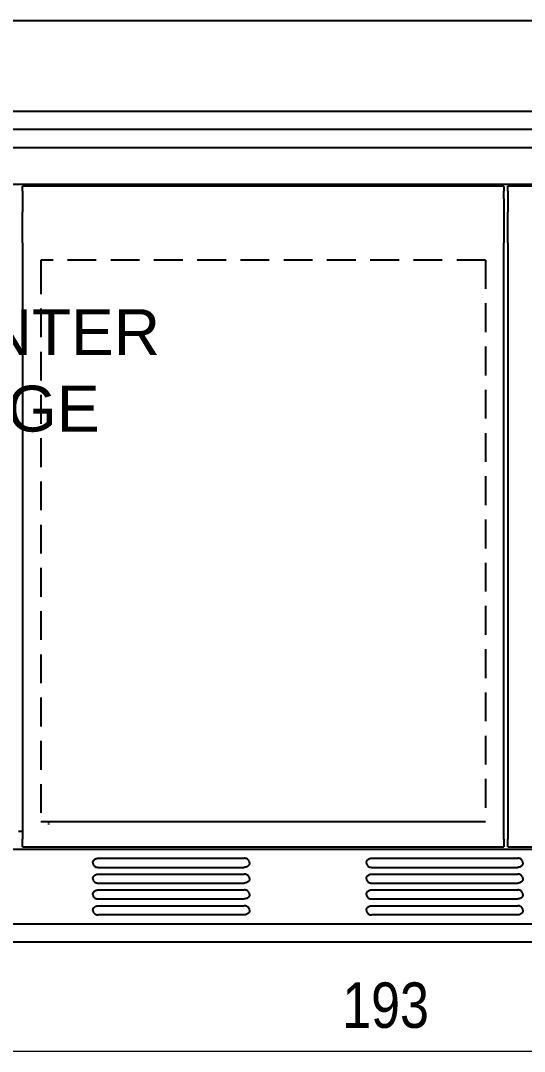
# Model space of a CAD drawing. Header units: millimetres. Extents: x 106699 to 122058, y 158555 to 162844.
# Drawn here: x 111334.1 to 111417.3, y 159661.6 to 159831.9 of the extents above; entities that cross this region are included whole.
import ezdxf

# ---------------------------------------------------------------- set-up
doc = ezdxf.new("R2010")
doc.units = ezdxf.units.MM
doc.linetypes.add('11-021_3000-BLOK_K_ZEMIN_KAT_STR$0$HIDDEN2', pattern=[4.7625, 3.175, -1.5875])
doc.layers.add('no3_yazı tefriş', color=152, linetype='Continuous', lineweight=0)
doc.layers.add('S2000-002 Çizgi', color=7, linetype='Continuous')
doc.styles.add('BE', font='ARIALN.TTF')
doc.styles.get("Standard").update_dxf_attribs({"font": 'arial.ttf'})
doc.dimstyles.new('Copy of BE-50', dxfattribs={"dimscale": 100, "dimtxt": 0.05, "dimasz": 0.02, "dimexe": 0.025, "dimexo": 0, "dimgap": 0.025, "dimtad": 1, "dimdec": 1, "dimrnd": 0.5, "dimdsep": 46, "dimtxsty": 'BE', "dimblk": 'DOT', "dimcen": 0.5, "dimdle": 0.025, "dimse1": 1, "dimse2": 1, "dimclrd": 256, "dimclre": 256, "dimclrt": 256, "dimadec": 0, "dimazin": 2, "dimtm": 1e-09, "dimtfac": 1, "dimtdec": 1, "dimtix": 1, "dimtmove": 2, "dimatfit": 0, "dimldrblk": 'DOT', "dimfxl": 0.5, "dimfxlon": 1, "dimtolj": 1, "dimlwd": 9, "dimlwe": 0, "dimarcsym": 0})

# ---------------------------------------------------------------- blocks, each defined once
blk = doc.blocks.new('_Dot')
at = {"color": 0, "linetype": 'ByBlock', "lineweight": -2}
blk.add_line((-0.5, 0), (-1, 0), dxfattribs=at)
at = {"color": 0, "linetype": 'ByBlock', "const_width": 0.5}
blk.add_lwpolyline([(-0.25, 0, 1), (0.25, 0, 1)], format="xyb", close=True, dxfattribs=at)
blk = doc.blocks.new('*D203')
at = {"layer": 'Defpoints', "color": 0, "transparency": 16777216}
for p in [(117400.69, 159679.63), (117593.49, 159679.63), (117593.49, 159667.6)]:
    blk.add_point(p, dxfattribs=at)
at = {"layer": 'S2000-002 Çizgi', "color": 134, "lineweight": 9, "true_color": 0x00a5a5, "transparency": 16777216}
blk.add_line((117402.69, 159667.6), (117591.49, 159667.6), dxfattribs=at)
at = {"layer": 'S2000-002 Çizgi', "color": 134, "lineweight": 9, "true_color": 0x00a5a5, "transparency": 16777216, "xscale": 2, "yscale": 2, "zscale": 2, "rotation": 180}
blk.add_blockref('_Dot', (117400.69, 159667.6), dxfattribs=at)
at = {"layer": 'S2000-002 Çizgi', "color": 134, "lineweight": 9, "true_color": 0x00a5a5, "transparency": 16777216, "xscale": 2, "yscale": 2, "zscale": 2}
blk.add_blockref('_Dot', (117593.49, 159667.6), dxfattribs=at)
at = {"layer": 'S2000-002 Çizgi', "color": 134, "true_color": 0x00a5a5, "transparency": 16777216, "insert": (117497.09, 159672.65), "char_height": 5, "attachment_point": 5, "style": 'BE'}
blk.add_mtext('\\A1;193', dxfattribs=at)
blk = doc.blocks.new('dd')
at = {"layer": 'S2000-002 Çizgi'}
for p, q in [((117394.89, 159781.13), (117597.69, 159781.13)), ((117597.49, 159771.13), (117394.89, 159771.13)), ((117599.49, 159769.13), (117394.69, 159769.13)), ((117591.16, 159767.13), (117403.82, 159767.13)), ((117563.74, 159763.08), (117403.49, 159763.08)), ((117510.1, 159762.89), (117457.13, 159762.89)), ((117457.13, 159762.81), (117457.13, 159762.89)), ((117457.13, 159762.7), (117457.13, 159762.81)), ((117457.13, 159762.57), (117457.13, 159762.7)), ((117457.13, 159762.4), (117457.13, 159762.57)), ((117457.13, 159762.35), (117457.13, 159762.4)), ((117457.13, 159762.35), (117457.13, 159762.03)), ((117457.13, 159762.03), (117457.13, 159761.97)), ((117457.13, 159761.97), (117457.13, 159761.81)), ((117510.1, 159762.81), (117510.1, 159762.89)), ((117510.1, 159762.81), (117510.1, 159762.7)), ((117510.1, 159762.7), (117510.1, 159762.57)), ((117510.1, 159762.57), (117510.1, 159762.4)), ((117510.1, 159762.4), (117510.1, 159762.35)), ((117510.1, 159762.03), (117510.1, 159762.35)), ((117510.1, 159761.97), (117510.1, 159762.03)), ((117510.1, 159761.81), (117510.1, 159761.97)), ((117563.52, 159762.89), (117510.54, 159762.89)), ((117510.54, 159762.81), (117510.54, 159762.89)), ((117510.54, 159762.7), (117510.54, 159762.81)), ((117510.54, 159762.57), (117510.54, 159762.7)), ((117510.54, 159762.4), (117510.54, 159762.57)), ((117510.54, 159762.35), (117510.54, 159762.4)), ((117510.54, 159762.35), (117510.54, 159762.03)), ((117510.54, 159762.03), (117510.54, 159761.97)), ((117510.54, 159761.97), (117510.54, 159761.81)), ((117457.13, 159761.81), (117457.13, 159761.68)), ((117457.13, 159761.68), (117457.13, 159761.57)), ((117457.13, 159761.57), (117457.13, 159761.51)), ((117457.13, 159761.51), (117457.13, 159761.49)), ((117457.13, 159761.49), (117457.13, 159761.18)), ((117457.13, 159761.18), (117457.13, 159760.97)), ((117457.13, 159760.97), (117457.13, 159760.03)), ((117510.1, 159761.68), (117510.1, 159761.81)), ((117510.1, 159761.57), (117510.1, 159761.68)), ((117510.1, 159761.51), (117510.1, 159761.57)), ((117510.1, 159761.49), (117510.1, 159761.51)), ((117510.1, 159761.49), (117510.1, 159761.18)), ((117510.1, 159761.18), (117510.1, 159760.97)), ((117510.1, 159760.97), (117510.1, 159760.03)), ((117510.54, 159761.81), (117510.54, 159761.68)), ((117510.54, 159761.68), (117510.54, 159761.57)), ((117510.54, 159761.57), (117510.54, 159761.51)), ((117510.54, 159761.51), (117510.54, 159761.49)), ((117510.54, 159761.49), (117510.54, 159761.18)), ((117510.54, 159761.18), (117510.54, 159760.97)), ((117510.54, 159760.97), (117510.54, 159760.03)), ((117457.13, 159759.63), (117457.13, 159760.03)), ((117457.13, 159759.16), (117457.13, 159759.63)), ((117510.1, 159760.03), (117510.1, 159759.63)), ((117510.1, 159759.63), (117510.1, 159759.16)), ((117510.54, 159759.63), (117510.54, 159760.03)), ((117510.54, 159759.16), (117510.54, 159759.63)), ((117457.13, 159758.65), (117457.13, 159759.16)), ((117457.13, 159758.12), (117457.13, 159758.65)), ((117510.1, 159759.16), (117510.1, 159758.65)), ((117510.1, 159758.65), (117510.1, 159758.12)), ((117510.54, 159758.65), (117510.54, 159759.16)), ((117510.54, 159758.12), (117510.54, 159758.65)), ((117457.13, 159757.59), (117457.13, 159758.12)), ((117457.13, 159757.09), (117457.13, 159757.59)), ((117510.1, 159758.12), (117510.1, 159757.59)), ((117510.1, 159757.59), (117510.1, 159757.09)), ((117510.54, 159757.59), (117510.54, 159758.12)), ((117510.54, 159757.09), (117510.54, 159757.59)), ((117457.13, 159756.65), (117457.13, 159757.09)), ((117457.13, 159756.65), (117457.13, 159754.18)), ((117510.1, 159757.09), (117510.1, 159756.65)), ((117510.1, 159754.18), (117510.1, 159756.65)), ((117510.54, 159756.65), (117510.54, 159757.09)), ((117510.54, 159756.65), (117510.54, 159754.18)), ((117457.13, 159754.18), (117457.13, 159691.85)), ((117459.13, 159754.18), (117459.12, 159754.18)), ((117459.13, 159754.75), (117459.13, 159754.18)), ((117510.1, 159691.85), (117510.1, 159754.18)), ((117510.54, 159754.18), (117510.54, 159691.85)), ((117508.1, 159692.88), (117459.13, 159692.88)), ((117459.99, 159692.88), (117459.99, 159692.74)), ((117459.99, 159692.67), (117459.99, 159692.59)), ((117456.69, 159691.85), (117457.13, 159691.85)), ((117457.13, 159691.85), (117457.13, 159690.98)), ((117510.1, 159690.98), (117510.1, 159691.85)), ((117510.54, 159691.85), (117510.54, 159690.98)), ((117457.13, 159690.79), (117457.13, 159690.98)), ((117457.13, 159690.61), (117457.13, 159690.79)), ((117457.13, 159690.45), (117457.13, 159690.61)), ((117457.13, 159690.31), (117457.13, 159690.45)), ((117510.1, 159690.98), (117510.1, 159690.79)), ((117510.1, 159690.79), (117510.1, 159690.61)), ((117510.1, 159690.61), (117510.1, 159690.45)), ((117510.1, 159690.45), (117510.1, 159690.31)), ((117510.54, 159690.79), (117510.54, 159690.98)), ((117510.54, 159690.61), (117510.54, 159690.79)), ((117510.54, 159690.45), (117510.54, 159690.61)), ((117510.54, 159690.31), (117510.54, 159690.45)), ((117415.22, 159689.86), (117582.63, 159689.86)), ((117457.13, 159690.21), (117457.13, 159690.31)), ((117457.13, 159690.14), (117457.13, 159690.21)), ((117457.13, 159690.12), (117457.13, 159690.14)), ((117457.13, 159690.12), (117510.1, 159690.12)), ((117510.1, 159690.31), (117510.1, 159690.21)), ((117510.1, 159690.21), (117510.1, 159690.14)), ((117510.1, 159690.14), (117510.1, 159690.12)), ((117510.54, 159690.21), (117510.54, 159690.31)), ((117510.54, 159690.14), (117510.54, 159690.21)), ((117510.54, 159690.12), (117510.54, 159690.14)), ((117510.54, 159690.12), (117563.52, 159690.12)), ((117464.87, 159688.43), (117464.89, 159688.49)), ((117464.87, 159688.36), (117464.87, 159688.43)), ((117464.87, 159688.36), (117464.87, 159688.3)), ((117464.87, 159688.3), (117464.89, 159688.23)), ((117464.89, 159688.49), (117464.91, 159688.55)), ((117464.89, 159688.23), (117464.91, 159688.17)), ((117464.91, 159688.55), (117464.94, 159688.61)), ((117464.91, 159688.17), (117464.94, 159688.11)), ((117464.94, 159688.61), (117464.99, 159688.67)), ((117464.94, 159688.11), (117464.99, 159688.06)), ((117464.99, 159688.67), (117465.04, 159688.71)), ((117465.04, 159688.71), (117465.09, 159688.76)), ((117465.09, 159688.76), (117465.16, 159688.79)), ((117465.16, 159688.79), (117465.23, 159688.82)), ((117465.23, 159688.82), (117465.3, 159688.84)), ((117465.3, 159688.84), (117465.37, 159688.86)), ((117465.37, 159688.86), (117465.45, 159688.86)), ((117465.45, 159688.86), (117481.53, 159688.86)), ((117481.61, 159688.86), (117481.53, 159688.86)), ((117481.68, 159688.84), (117481.61, 159688.86)), ((117481.75, 159688.82), (117481.68, 159688.84)), ((117481.82, 159688.79), (117481.75, 159688.82)), ((117481.88, 159688.76), (117481.82, 159688.79)), ((117481.94, 159688.71), (117481.88, 159688.76)), ((117481.99, 159688.67), (117481.94, 159688.71)), ((117482.03, 159688.61), (117481.99, 159688.67)), ((117482.03, 159688.11), (117481.99, 159688.06)), ((117482.07, 159688.55), (117482.03, 159688.61)), ((117482.07, 159688.17), (117482.03, 159688.11)), ((117482.09, 159688.49), (117482.07, 159688.55)), ((117482.09, 159688.23), (117482.07, 159688.17)), ((117482.11, 159688.43), (117482.09, 159688.49)), ((117482.11, 159688.3), (117482.09, 159688.23)), ((117482.11, 159688.36), (117482.11, 159688.43)), ((117482.11, 159688.36), (117482.11, 159688.3)), ((117494.97, 159688.36), (117494.98, 159688.43)), ((117494.97, 159688.36), (117494.98, 159688.3)), ((117494.98, 159688.43), (117494.99, 159688.49)), ((117494.98, 159688.3), (117494.99, 159688.23)), ((117494.99, 159688.49), (117495.02, 159688.55)), ((117494.99, 159688.23), (117495.02, 159688.17)), ((117495.02, 159688.55), (117495.05, 159688.61)), ((117495.02, 159688.17), (117495.05, 159688.11)), ((117495.05, 159688.61), (117495.09, 159688.67)), ((117495.05, 159688.11), (117495.09, 159688.06)), ((117495.09, 159688.67), (117495.14, 159688.71)), ((117495.14, 159688.71), (117495.2, 159688.76)), ((117495.2, 159688.76), (117495.26, 159688.79)), ((117495.26, 159688.79), (117495.33, 159688.82)), ((117495.33, 159688.82), (117495.4, 159688.84)), ((117495.4, 159688.84), (117495.48, 159688.86)), ((117495.48, 159688.86), (117495.56, 159688.86)), ((117495.56, 159688.86), (117511.64, 159688.86)), ((117511.71, 159688.86), (117511.64, 159688.86)), ((117511.79, 159688.84), (117511.71, 159688.86)), ((117511.86, 159688.82), (117511.79, 159688.84)), ((117511.93, 159688.79), (117511.86, 159688.82)), ((117511.99, 159688.76), (117511.93, 159688.79)), ((117512.05, 159688.71), (117511.99, 159688.76)), ((117512.1, 159688.67), (117512.05, 159688.71)), ((117512.14, 159688.61), (117512.1, 159688.67)), ((117512.14, 159688.11), (117512.1, 159688.06)), ((117512.17, 159688.55), (117512.14, 159688.61)), ((117512.17, 159688.17), (117512.14, 159688.11)), ((117512.2, 159688.49), (117512.17, 159688.55)), ((117512.2, 159688.23), (117512.17, 159688.17)), ((117512.21, 159688.43), (117512.2, 159688.49)), ((117512.21, 159688.3), (117512.2, 159688.23)), ((117512.22, 159688.36), (117512.21, 159688.43)), ((117512.22, 159688.36), (117512.21, 159688.3)), ((117464.99, 159688.06), (117465.04, 159688.01)), ((117464.99, 159686.92), (117465.04, 159686.97)), ((117465.04, 159688.01), (117465.09, 159687.96)), ((117465.04, 159686.97), (117465.09, 159687.02)), ((117465.09, 159687.96), (117465.16, 159687.93)), ((117465.09, 159687.02), (117465.16, 159687.05)), ((117465.16, 159687.93), (117465.23, 159687.9)), ((117465.16, 159687.05), (117465.23, 159687.08)), ((117465.23, 159687.9), (117465.3, 159687.88)), ((117465.23, 159687.08), (117465.3, 159687.1)), ((117465.3, 159687.88), (117465.37, 159687.87)), ((117465.3, 159687.1), (117465.37, 159687.12)), ((117465.37, 159687.87), (117465.45, 159687.86)), ((117465.37, 159687.12), (117465.45, 159687.12)), ((117465.45, 159687.86), (117481.53, 159687.86)), ((117465.45, 159687.12), (117481.53, 159687.12)), ((117481.61, 159687.87), (117481.53, 159687.86)), ((117481.61, 159687.12), (117481.53, 159687.12)), ((117481.68, 159687.88), (117481.61, 159687.87)), ((117481.68, 159687.1), (117481.61, 159687.12)), ((117481.75, 159687.9), (117481.68, 159687.88)), ((117481.75, 159687.08), (117481.68, 159687.1)), ((117481.82, 159687.93), (117481.75, 159687.9)), ((117481.82, 159687.05), (117481.75, 159687.08)), ((117481.88, 159687.96), (117481.82, 159687.93)), ((117481.88, 159687.02), (117481.82, 159687.05)), ((117481.94, 159688.01), (117481.88, 159687.96)), ((117481.94, 159686.97), (117481.88, 159687.02)), ((117481.99, 159688.06), (117481.94, 159688.01)), ((117481.99, 159686.92), (117481.94, 159686.97)), ((117495.09, 159688.06), (117495.14, 159688.01)), ((117495.09, 159686.92), (117495.14, 159686.97)), ((117495.14, 159688.01), (117495.2, 159687.96)), ((117495.14, 159686.97), (117495.2, 159687.02)), ((117495.2, 159687.96), (117495.26, 159687.93)), ((117495.2, 159687.02), (117495.26, 159687.05)), ((117495.26, 159687.93), (117495.33, 159687.9)), ((117495.26, 159687.05), (117495.33, 159687.08)), ((117495.33, 159687.9), (117495.4, 159687.88)), ((117495.33, 159687.08), (117495.4, 159687.1)), ((117495.4, 159687.88), (117495.48, 159687.87)), ((117495.4, 159687.1), (117495.48, 159687.12)), ((117495.48, 159687.87), (117495.56, 159687.86)), ((117495.48, 159687.12), (117495.56, 159687.12)), ((117495.56, 159687.86), (117511.64, 159687.86)), ((117495.56, 159687.12), (117511.64, 159687.12)), ((117511.71, 159687.87), (117511.64, 159687.86)), ((117511.71, 159687.12), (117511.64, 159687.12)), ((117511.79, 159687.88), (117511.71, 159687.87)), ((117511.79, 159687.1), (117511.71, 159687.12)), ((117511.86, 159687.9), (117511.79, 159687.88)), ((117511.86, 159687.08), (117511.79, 159687.1)), ((117511.93, 159687.93), (117511.86, 159687.9)), ((117511.93, 159687.05), (117511.86, 159687.08)), ((117511.99, 159687.96), (117511.93, 159687.93)), ((117511.99, 159687.02), (117511.93, 159687.05)), ((117512.05, 159688.01), (117511.99, 159687.96)), ((117512.05, 159686.97), (117511.99, 159687.02)), ((117512.1, 159688.06), (117512.05, 159688.01)), ((117512.1, 159686.92), (117512.05, 159686.97)), ((117464.87, 159686.68), (117464.89, 159686.75)), ((117464.87, 159686.62), (117464.87, 159686.68)), ((117464.87, 159686.62), (117464.87, 159686.55)), ((117464.87, 159686.55), (117464.89, 159686.49)), ((117464.89, 159686.75), (117464.91, 159686.81)), ((117464.89, 159686.49), (117464.91, 159686.43)), ((117464.91, 159686.81), (117464.94, 159686.87)), ((117464.91, 159686.43), (117464.94, 159686.37)), ((117464.94, 159686.87), (117464.99, 159686.92)), ((117464.94, 159686.37), (117464.99, 159686.32)), ((117464.99, 159686.32), (117465.04, 159686.27)), ((117465.04, 159686.27), (117465.09, 159686.22)), ((117465.09, 159686.22), (117465.16, 159686.19)), ((117465.16, 159686.19), (117465.23, 159686.16)), ((117465.23, 159686.16), (117465.3, 159686.14)), ((117465.3, 159686.14), (117465.37, 159686.12)), ((117465.37, 159686.12), (117465.45, 159686.12)), ((117465.45, 159686.12), (117481.53, 159686.12)), ((117481.61, 159686.12), (117481.53, 159686.12)), ((117481.68, 159686.14), (117481.61, 159686.12)), ((117481.75, 159686.16), (117481.68, 159686.14)), ((117481.82, 159686.19), (117481.75, 159686.16)), ((117481.88, 159686.22), (117481.82, 159686.19)), ((117481.94, 159686.27), (117481.88, 159686.22)), ((117481.99, 159686.32), (117481.94, 159686.27)), ((117482.03, 159686.87), (117481.99, 159686.92)), ((117482.03, 159686.37), (117481.99, 159686.32)), ((117482.07, 159686.81), (117482.03, 159686.87)), ((117482.07, 159686.43), (117482.03, 159686.37)), ((117482.09, 159686.75), (117482.07, 159686.81)), ((117482.09, 159686.49), (117482.07, 159686.43)), ((117482.11, 159686.68), (117482.09, 159686.75)), ((117482.11, 159686.55), (117482.09, 159686.49)), ((117482.11, 159686.62), (117482.11, 159686.68)), ((117482.11, 159686.62), (117482.11, 159686.55)), ((117494.97, 159686.62), (117494.98, 159686.68)), ((117494.97, 159686.62), (117494.98, 159686.55)), ((117494.98, 159686.68), (117494.99, 159686.75)), ((117494.98, 159686.55), (117494.99, 159686.49)), ((117494.99, 159686.75), (117495.02, 159686.81)), ((117494.99, 159686.49), (117495.02, 159686.43)), ((117495.02, 159686.81), (117495.05, 159686.87)), ((117495.02, 159686.43), (117495.05, 159686.37)), ((117495.05, 159686.87), (117495.09, 159686.92)), ((117495.05, 159686.37), (117495.09, 159686.32)), ((117495.09, 159686.32), (117495.14, 159686.27)), ((117495.14, 159686.27), (117495.2, 159686.22)), ((117495.2, 159686.22), (117495.26, 159686.19)), ((117495.26, 159686.19), (117495.33, 159686.16)), ((117495.33, 159686.16), (117495.4, 159686.14)), ((117495.4, 159686.14), (117495.48, 159686.12)), ((117495.48, 159686.12), (117495.56, 159686.12)), ((117495.56, 159686.12), (117511.64, 159686.12)), ((117511.71, 159686.12), (117511.64, 159686.12)), ((117511.79, 159686.14), (117511.71, 159686.12)), ((117511.86, 159686.16), (117511.79, 159686.14)), ((117511.93, 159686.19), (117511.86, 159686.16)), ((117511.99, 159686.22), (117511.93, 159686.19)), ((117512.05, 159686.27), (117511.99, 159686.22)), ((117512.1, 159686.32), (117512.05, 159686.27)), ((117512.14, 159686.87), (117512.1, 159686.92)), ((117512.14, 159686.37), (117512.1, 159686.32)), ((117512.17, 159686.81), (117512.14, 159686.87)), ((117512.17, 159686.43), (117512.14, 159686.37)), ((117512.2, 159686.75), (117512.17, 159686.81)), ((117512.2, 159686.49), (117512.17, 159686.43)), ((117512.21, 159686.68), (117512.2, 159686.75)), ((117512.21, 159686.55), (117512.2, 159686.49)), ((117512.22, 159686.62), (117512.21, 159686.68)), ((117512.22, 159686.62), (117512.21, 159686.55)), ((117464.87, 159684.94), (117464.89, 159685.01)), ((117464.87, 159684.88), (117464.87, 159684.94)), ((117464.87, 159684.88), (117464.87, 159684.81)), ((117464.87, 159684.81), (117464.89, 159684.75)), ((117464.89, 159685.01), (117464.91, 159685.07)), ((117464.89, 159684.75), (117464.91, 159684.69)), ((117464.91, 159685.07), (117464.94, 159685.13)), ((117464.91, 159684.69), (117464.94, 159684.63)), ((117464.94, 159685.13), (117464.99, 159685.18)), ((117464.99, 159685.18), (117465.04, 159685.23)), ((117465.04, 159685.23), (117465.09, 159685.27)), ((117465.09, 159685.27), (117465.16, 159685.31)), ((117465.16, 159685.31), (117465.23, 159685.34)), ((117465.23, 159685.34), (117465.3, 159685.36)), ((117465.3, 159685.36), (117465.37, 159685.37)), ((117465.37, 159685.37), (117465.45, 159685.38)), ((117465.45, 159685.38), (117481.53, 159685.38)), ((117481.61, 159685.37), (117481.53, 159685.38)), ((117481.68, 159685.36), (117481.61, 159685.37)), ((117481.75, 159685.34), (117481.68, 159685.36)), ((117481.82, 159685.31), (117481.75, 159685.34)), ((117481.88, 159685.27), (117481.82, 159685.31)), ((117481.94, 159685.23), (117481.88, 159685.27)), ((117481.99, 159685.18), (117481.94, 159685.23)), ((117482.03, 159685.13), (117481.99, 159685.18)), ((117482.07, 159685.07), (117482.03, 159685.13)), ((117482.07, 159684.69), (117482.03, 159684.63)), ((117482.09, 159685.01), (117482.07, 159685.07)), ((117482.09, 159684.75), (117482.07, 159684.69)), ((117482.11, 159684.94), (117482.09, 159685.01)), ((117482.11, 159684.81), (117482.09, 159684.75)), ((117482.11, 159684.88), (117482.11, 159684.94)), ((117482.11, 159684.88), (117482.11, 159684.81)), ((117494.97, 159684.88), (117494.98, 159684.94)), ((117494.97, 159684.88), (117494.98, 159684.81)), ((117494.98, 159684.94), (117494.99, 159685.01)), ((117494.98, 159684.81), (117494.99, 159684.75)), ((117494.99, 159685.01), (117495.02, 159685.07)), ((117494.99, 159684.75), (117495.02, 159684.69)), ((117495.02, 159685.07), (117495.05, 159685.13)), ((117495.02, 159684.69), (117495.05, 159684.63)), ((117495.05, 159685.13), (117495.09, 159685.18)), ((117495.09, 159685.18), (117495.14, 159685.23)), ((117495.14, 159685.23), (117495.2, 159685.27)), ((117495.2, 159685.27), (117495.26, 159685.31)), ((117495.26, 159685.31), (117495.33, 159685.34)), ((117495.33, 159685.34), (117495.4, 159685.36)), ((117495.4, 159685.36), (117495.48, 159685.37)), ((117495.48, 159685.37), (117495.56, 159685.38)), ((117495.56, 159685.38), (117511.64, 159685.38)), ((117511.71, 159685.37), (117511.64, 159685.38)), ((117511.79, 159685.36), (117511.71, 159685.37)), ((117511.86, 159685.34), (117511.79, 159685.36)), ((117511.93, 159685.31), (117511.86, 159685.34)), ((117511.99, 159685.27), (117511.93, 159685.31)), ((117512.05, 159685.23), (117511.99, 159685.27)), ((117512.1, 159685.18), (117512.05, 159685.23)), ((117512.14, 159685.13), (117512.1, 159685.18)), ((117512.17, 159685.07), (117512.14, 159685.13)), ((117512.17, 159684.69), (117512.14, 159684.63)), ((117512.2, 159685.01), (117512.17, 159685.07)), ((117512.2, 159684.75), (117512.17, 159684.69)), ((117512.21, 159684.94), (117512.2, 159685.01)), ((117512.21, 159684.81), (117512.2, 159684.75)), ((117512.22, 159684.88), (117512.21, 159684.94)), ((117512.22, 159684.88), (117512.21, 159684.81)), ((117464.94, 159684.63), (117464.99, 159684.57)), ((117464.99, 159684.57), (117465.04, 159684.52)), ((117465.04, 159684.52), (117465.09, 159684.48)), ((117465.04, 159683.49), (117465.09, 159683.53)), ((117465.09, 159684.48), (117465.16, 159684.44)), ((117465.09, 159683.53), (117465.16, 159683.57)), ((117465.16, 159684.44), (117465.23, 159684.42)), ((117465.16, 159683.57), (117465.23, 159683.6)), ((117465.23, 159684.42), (117465.3, 159684.39)), ((117465.23, 159683.6), (117465.3, 159683.62)), ((117465.3, 159684.39), (117465.37, 159684.38)), ((117465.3, 159683.62), (117465.37, 159683.63)), ((117465.37, 159684.38), (117465.45, 159684.38)), ((117465.37, 159683.63), (117465.45, 159683.64)), ((117465.45, 159684.38), (117481.53, 159684.38)), ((117465.45, 159683.64), (117481.53, 159683.64)), ((117481.61, 159684.38), (117481.53, 159684.38)), ((117481.61, 159683.63), (117481.53, 159683.64)), ((117481.68, 159684.39), (117481.61, 159684.38)), ((117481.68, 159683.62), (117481.61, 159683.63)), ((117481.75, 159684.42), (117481.68, 159684.39)), ((117481.75, 159683.6), (117481.68, 159683.62)), ((117481.82, 159684.44), (117481.75, 159684.42)), ((117481.82, 159683.57), (117481.75, 159683.6)), ((117481.88, 159684.48), (117481.82, 159684.44)), ((117481.88, 159683.53), (117481.82, 159683.57)), ((117481.94, 159684.52), (117481.88, 159684.48)), ((117481.94, 159683.49), (117481.88, 159683.53)), ((117481.99, 159684.57), (117481.94, 159684.52)), ((117482.03, 159684.63), (117481.99, 159684.57)), ((117495.05, 159684.63), (117495.09, 159684.57)), ((117495.09, 159684.57), (117495.14, 159684.52)), ((117495.14, 159684.52), (117495.2, 159684.48)), ((117495.14, 159683.49), (117495.2, 159683.53)), ((117495.2, 159684.48), (117495.26, 159684.44)), ((117495.2, 159683.53), (117495.26, 159683.57)), ((117495.26, 159684.44), (117495.33, 159684.42)), ((117495.26, 159683.57), (117495.33, 159683.6)), ((117495.33, 159684.42), (117495.4, 159684.39)), ((117495.33, 159683.6), (117495.4, 159683.62)), ((117495.4, 159684.39), (117495.48, 159684.38)), ((117495.4, 159683.62), (117495.48, 159683.63)), ((117495.48, 159684.38), (117495.56, 159684.38)), ((117495.48, 159683.63), (117495.56, 159683.64)), ((117495.56, 159684.38), (117511.64, 159684.38)), ((117495.56, 159683.64), (117511.64, 159683.64)), ((117511.71, 159684.38), (117511.64, 159684.38)), ((117511.71, 159683.63), (117511.64, 159683.64)), ((117511.79, 159684.39), (117511.71, 159684.38)), ((117511.79, 159683.62), (117511.71, 159683.63)), ((117511.86, 159684.42), (117511.79, 159684.39)), ((117511.86, 159683.6), (117511.79, 159683.62)), ((117511.93, 159684.44), (117511.86, 159684.42)), ((117511.93, 159683.57), (117511.86, 159683.6)), ((117511.99, 159684.48), (117511.93, 159684.44)), ((117511.99, 159683.53), (117511.93, 159683.57)), ((117512.05, 159684.52), (117511.99, 159684.48)), ((117512.05, 159683.49), (117511.99, 159683.53)), ((117512.1, 159684.57), (117512.05, 159684.52)), ((117512.14, 159684.63), (117512.1, 159684.57)), ((117464.87, 159683.2), (117464.89, 159683.27)), ((117464.87, 159683.14), (117464.87, 159683.2)), ((117464.87, 159683.14), (117464.87, 159683.07)), ((117464.87, 159683.07), (117464.89, 159683.01)), ((117464.89, 159683.27), (117464.91, 159683.33)), ((117464.89, 159683.01), (117464.91, 159682.94)), ((117464.91, 159683.33), (117464.94, 159683.39)), ((117464.91, 159682.94), (117464.94, 159682.89)), ((117464.94, 159683.39), (117464.99, 159683.44)), ((117464.94, 159682.89), (117464.99, 159682.83)), ((117464.99, 159683.44), (117465.04, 159683.49)), ((117464.99, 159682.83), (117465.04, 159682.78)), ((117465.04, 159682.78), (117465.09, 159682.74)), ((117465.09, 159682.74), (117465.16, 159682.7)), ((117465.16, 159682.7), (117465.23, 159682.67)), ((117465.23, 159682.67), (117465.3, 159682.65)), ((117465.3, 159682.65), (117465.37, 159682.64)), ((117465.37, 159682.64), (117465.45, 159682.64)), ((117481.53, 159682.64), (117465.45, 159682.64)), ((117481.61, 159682.64), (117481.53, 159682.64)), ((117481.68, 159682.65), (117481.61, 159682.64)), ((117481.75, 159682.67), (117481.68, 159682.65)), ((117481.82, 159682.7), (117481.75, 159682.67)), ((117481.88, 159682.74), (117481.82, 159682.7)), ((117481.94, 159682.78), (117481.88, 159682.74)), ((117481.99, 159683.44), (117481.94, 159683.49)), ((117481.99, 159682.83), (117481.94, 159682.78)), ((117482.03, 159683.39), (117481.99, 159683.44)), ((117482.03, 159682.89), (117481.99, 159682.83)), ((117482.07, 159683.33), (117482.03, 159683.39)), ((117482.07, 159682.94), (117482.03, 159682.89)), ((117482.09, 159683.27), (117482.07, 159683.33)), ((117482.09, 159683.01), (117482.07, 159682.94)), ((117482.11, 159683.2), (117482.09, 159683.27)), ((117482.11, 159683.07), (117482.09, 159683.01)), ((117482.11, 159683.14), (117482.11, 159683.2)), ((117482.11, 159683.14), (117482.11, 159683.07)), ((117494.97, 159683.14), (117494.98, 159683.2)), ((117494.97, 159683.14), (117494.98, 159683.07)), ((117494.98, 159683.2), (117494.99, 159683.27)), ((117494.98, 159683.07), (117494.99, 159683.01)), ((117494.99, 159683.27), (117495.02, 159683.33)), ((117494.99, 159683.01), (117495.02, 159682.94)), ((117495.02, 159683.33), (117495.05, 159683.39)), ((117495.02, 159682.94), (117495.05, 159682.89)), ((117495.05, 159683.39), (117495.09, 159683.44)), ((117495.05, 159682.89), (117495.09, 159682.83)), ((117495.09, 159683.44), (117495.14, 159683.49)), ((117495.09, 159682.83), (117495.14, 159682.78)), ((117495.14, 159682.78), (117495.2, 159682.74)), ((117495.2, 159682.74), (117495.26, 159682.7)), ((117495.26, 159682.7), (117495.33, 159682.67)), ((117495.33, 159682.67), (117495.4, 159682.65)), ((117495.4, 159682.65), (117495.48, 159682.64)), ((117495.48, 159682.64), (117495.56, 159682.64)), ((117511.64, 159682.64), (117495.56, 159682.64)), ((117511.71, 159682.64), (117511.64, 159682.64)), ((117511.79, 159682.65), (117511.71, 159682.64)), ((117511.86, 159682.67), (117511.79, 159682.65)), ((117511.93, 159682.7), (117511.86, 159682.67)), ((117511.99, 159682.74), (117511.93, 159682.7)), ((117512.05, 159682.78), (117511.99, 159682.74)), ((117512.1, 159683.44), (117512.05, 159683.49)), ((117512.1, 159682.83), (117512.05, 159682.78)), ((117512.14, 159683.39), (117512.1, 159683.44)), ((117512.14, 159682.89), (117512.1, 159682.83)), ((117512.17, 159683.33), (117512.14, 159683.39)), ((117512.17, 159682.94), (117512.14, 159682.89)), ((117512.2, 159683.27), (117512.17, 159683.33)), ((117512.2, 159683.01), (117512.17, 159682.94)), ((117512.21, 159683.2), (117512.2, 159683.27)), ((117512.21, 159683.07), (117512.2, 159683.01)), ((117512.22, 159683.14), (117512.21, 159683.2)), ((117512.22, 159683.14), (117512.21, 159683.07)), ((117408.65, 159681.64), (117582.63, 159681.64)), ((117599.49, 159679.63), (117394.69, 159679.63))]:
    blk.add_line(p, q, dxfattribs=at)
at = {"layer": 'S2000-002 Çizgi', "linetype": '11-021_3000-BLOK_K_ZEMIN_KAT_STR$0$HIDDEN2'}
for p, q in [((117508.1, 159754.75), (117459.13, 159754.75)), ((117459.13, 159754.18), (117459.13, 159692.88)), ((117508.1, 159754.75), (117508.1, 159692.88))]:
    blk.add_line(p, q, dxfattribs=at)
at = {"layer": 'no3_yazı tefriş', "insert": (117409.9, 159749.34, 0), "char_height": 5.0545, "width": 76.8983, "attachment_point": 1}
blk.add_mtext('UNDER-COUNTER\\P3 DOOR FRIDGE', dxfattribs=at)
at = {"layer": 'S2000-002 Çizgi'}
dim = blk.add_linear_dim(base=(117593.49, 159667.6), p1=(117400.69, 159679.63), p2=(117593.49, 159679.63), dimstyle='Copy of BE-50', dxfattribs=at)
dim.commit()
dim.dimension.update_dxf_attribs({"geometry": '*D203', "text_midpoint": (117497.09, 159672.65)})

msp = doc.modelspace()

# ---------------------------------------------------------------- block references
at = {"layer": 'S2000-002 Çizgi', "xscale": 1.5, "yscale": 1.5, "zscale": 1.5}
msp.add_blockref('dd', (-64851.29, -79839.81), dxfattribs=at)

doc.saveas('drawing.dxf')
